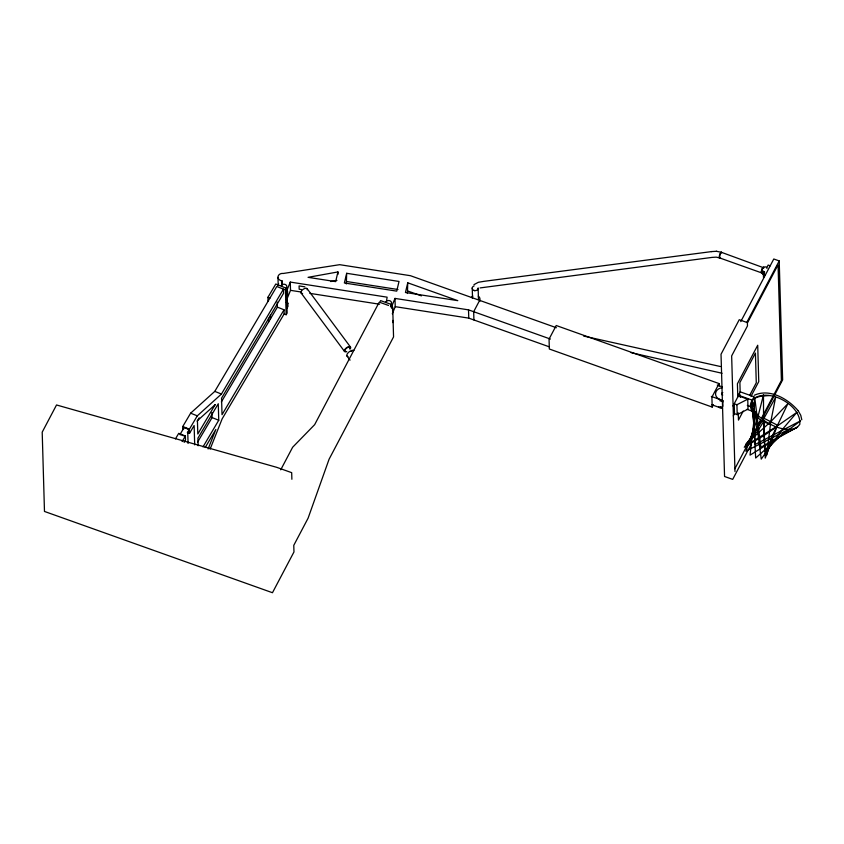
<?xml version="1.0" encoding="UTF-8"?>
<svg xmlns="http://www.w3.org/2000/svg" width="844" height="844" viewBox="0 0 844 844"><rect width="100%" height="100%" fill="white"/><g stroke="black" fill="none" stroke-linecap="round" stroke-linejoin="round"><path stroke-width="1.27" d="M472.25 287.846L472.513 298.175M281.632 285.81L282.413 280.862L281.558 280.725A4.452 3.692 -1.6 0 1 278.056 276.421A4.452 3.692 -1.6 0 1 283.289 273.467L339.678 264.678L410.437 275.703L556.386 327.736M386.341 302.12L387.122 297.172L290.283 282.086L286.622 291.032A2.965 2.458 -1.6 0 1 286.19 291.57M337.948 271.937L335.638 281.622L308.06 277.328L337.948 271.937L338.011 274.3M346.673 273.298L344.363 282.983L396.722 291.138L399.022 281.453L346.673 273.298L346.335 283.974M407.747 282.814L405.447 292.499L457.796 300.654L407.747 282.814L407.409 293.501M753.745 409.045L752.901 411.439L746.982 409.319M208.109 448.976L215.853 429.48L205.197 447.52M210.114 449.113L222.151 418.835L284.154 313.926L284.038 309.801L277.391 307.132L277.243 302.046M286.433 299.831A2.965 2.458 -1.6 0 0 286.865 299.293L290.515 290.347L290.283 282.086M550.415 339.056L468.515 309.864L394.992 298.407L391.331 307.353L391.289 303.945A2.965 2.458 -1.6 0 0 389.77 300.717A2.965 2.458 -1.6 0 0 385.866 302.015M392.302 313.81L395.224 306.667L394.992 298.407M751.434 409.794L752.584 407.589L751.645 403.453L752.363 399.898C766.858 386.257 801.979 404.93 799.774 424.416L797.432 427.127L777.482 438.131L750.042 455.138L753.829 421.557L754.694 397.186L760.898 447.32L780.995 435.599L797.432 427.127A26.691 13.462 27.8 0 1 776.501 427.022C766.848 423.245 757.247 417.2 752.584 407.589M280.736 469.813L292.636 447.257L314.654 424.659L379.135 302.352M390.424 306.477L391.479 304.494L380.612 300.622L379.726 302.321L388.546 305.465M479.645 300.38L473.674 311.7L473.917 319.96M764.2 273.108A2.965 2.458 -1.6 0 1 763.451 273.266L761.33 272.696L762.417 269.479A2.965 2.458 -1.6 0 0 763.936 272.707L764.611 272.95L763.904 271.61A2.965 2.458 -1.6 0 1 762.385 268.381A2.965 2.458 -1.6 0 1 766.289 267.084L767.006 268.424M764.084 276.283L763.482 277.423L763.387 274.121L764.58 271.852M766.974 267.316L768.167 265.058L770.203 265.786M740.758 321.627L773.79 258.992L779.212 260.923L782.641 379.853L762.448 418.139M746.792 322.408L779.212 260.923M747.446 322.914L778.062 264.837L781.396 380.465L761.794 417.632M719.067 383.566L711.903 397.155L712.188 407.072L549.339 349.015L549.054 339.098L556.217 325.51L719.067 383.566L719.141 386.046M712.188 407.072L713.38 404.803M738.373 395.214L740.167 391.816L753.84 396.701L752.584 400.288L738.373 395.214L738.384 395.836L747.752 399.18L748.037 409.087L737.213 414.647L734.491 413.676L734.206 403.77L736.928 404.73L747.752 399.18M733.014 406.027L739.587 393.568M733.299 415.944L734.491 413.676M749.704 395.277L756.277 382.817L755.422 353.087L739.893 382.532L740.177 392.439M743.237 411.039L738.458 420.09L738.247 412.885M751.002 396.311L758.756 381.593L757.712 345.249L737.413 383.756L737.793 396.975M734.85 468.758L760.571 419.953M750.221 441.338L761.225 420.46M750.907 444.841L732.687 479.381L724.553 476.48L721.029 354.248L739.239 319.707L747.383 322.608L747.478 325.911L731.653 355.925L734.987 471.543M175.447 438.891L178.728 433.341L185.374 436.01L185.49 440.135L184.182 442.361M182.863 429.607L182.768 426.505L190.638 413.18L214.787 391.384L276.79 286.485L285.441 289.946L286.148 314.728L284.154 313.926M180.11 434.301L183.57 428.446M182.093 441.56L185.374 436.01M187.315 432.413L189.531 433.299L189.415 429.174L197.296 415.849L221.434 394.053L283.436 289.144L283.563 293.279L221.55 398.189L222.025 414.699L284.038 309.801M268.023 301.255L267.907 297.341L275.788 284.017L286.422 288.279L287.129 313.061L286.148 314.728M189.531 433.299L194.131 425.524L194.69 444.872M197.169 421.209L199.163 417.822M285.43 289.576L286.527 287.73A2.965 2.458 -1.6 0 0 285.177 284.449A2.965 2.458 -1.6 0 0 281.21 285.599M285.441 289.946L286.422 288.279M197.665 442.013L212.097 417.59L211.96 412.505M221.36 401.923L277.391 307.132M286.559 293.237L287.551 291.57L285.778 290.863M286.654 296.539L287.646 294.873L287.551 291.57M203.003 446.898L218.744 420.249L218.269 403.738L197.929 438.152L198.15 445.769M286.897 304.8L287.878 303.133L286.105 302.426M286.992 308.102L287.973 306.435L287.878 303.133M477.546 289.629L477.926 289.112A2.891 2.384 18.4 0 0 478.115 288.5A2.965 2.458 -1.6 0 1 473.326 290.136A2.965 2.458 -1.6 0 1 474.106 285.916M473.969 284.639L478.358 282.286L483.981 281.337L711.735 251.575M754.357 395.245C769.749 388.145 788.001 398.906 798.034 410.564M480.099 287.92L712.041 257.399L716.239 257.146L720.048 258.011M330.711 281.548L336.935 280.419M769.327 395.541L762.902 396.036A26.691 14.084 20.6 0 0 750.443 405.711A26.691 14.084 20.6 0 0 763.641 421.842L770.161 424.268M716.398 251.29L721.356 252.293L763.63 267.759M711.503 251.586L716.609 251.28M763.419 272.169L761.299 271.599M346.905 281.558L397.988 289.513M304.895 286.833L299.071 285.926L299.177 289.228L301.498 289.587M290.515 290.347L300.844 291.961M309.885 293.364L379.61 304.23M395.224 306.667L468.758 318.125L549.412 346.873M583.637 336.06L720.428 366.528M631.09 352.665L722.053 373.259M474.729 290.642L473.99 290.463M719.341 257.81L761.425 272.812A2.965 0.696 -70.4 0 0 762.174 272.211M763.387 274.121L765.424 274.838M717.294 385.096L722.242 386.858M747.32 405.405L751.877 407.03M711.323 396.427L723.382 400.721M723.413 401.955L720.016 400.752L719.985 399.507A7.417 6.161 -1.6 0 1 715.638 392.977A7.417 6.161 -1.6 0 1 722.158 387.734M407.99 291.074L421.42 295.864M722.443 407.336L720.185 406.534L720.217 407.768A7.417 6.161 -1.6 0 1 718.571 406.956M711.555 404.677L722.485 408.58M267.907 297.341L269.901 298.143M214.787 391.384L221.434 394.053M212.097 417.59L218.744 420.249M190.638 413.18L197.296 415.849M182.768 426.505L189.415 429.174M777.071 425.007L765.054 418.793M761.425 272.812L761.372 271.167A2.965 0.696 -70.4 0 1 763.44 267.242M307.163 288.732L350.545 347.137M301.086 292.963L344.468 351.368M346.958 355.968L350.06 360.135M798.139 410.701L800.756 415.28L801.8 419.784M753.829 406.629L752.531 401.755L753.47 405.848M763.535 267.358L763.567 268.466M740.251 394.918L740.325 397.397M736.928 404.73L737.213 414.647M722.77 402.957L722.865 406.259M478.137 287.899L478.442 298.797M468.515 309.864L468.758 318.125M392.703 307.184L393.557 336.914L329.076 459.231L308.102 518.163L293.775 545.34L293.965 551.955L272.464 592.72L44.479 511.443L42.2 432.16L56.527 404.972L276.758 467.344L291.686 472.661L291.876 479.276M392.513 307.743L392.608 311.056M392.882 320.414L392.945 322.619M391.479 304.494L391.584 308.208M287.013 295.147L287.108 298.681A2.965 2.458 -1.6 0 0 287.013 297.415M286.527 287.73L286.622 291.032M286.865 299.293L286.96 302.595A2.965 2.458 -1.6 0 0 286.76 300.137M281.558 280.725L281.685 285.451M277.982 277.381L278.214 285.641A4.452 3.692 -1.6 0 1 278.668 283.763M270.386 314.97L270.502 318.789M268.508 318.209L268.624 322.113M187.779 433.172L188.075 443.49M479.719 300.169A4.452 3.692 -1.6 0 1 479.993 301.108M478.284 296.16A4.452 3.692 -1.6 0 1 479.571 300.517M471.427 297.615A4.452 3.692 -1.6 0 1 472.872 296.107M722.749 395.066A1.488 1.234 -1.6 0 1 722.812 392.629M183.591 429.301A2.965 1.466 30.6 0 1 185.195 427.982A2.965 1.466 30.6 0 1 188.539 430.166A2.965 1.466 30.6 0 1 187.526 431.864M180.194 434.818A2.965 1.466 30.6 0 1 182.061 435.082M182.758 435.42A2.965 1.466 30.6 0 1 183.401 435.842M286.433 288.574A2.965 2.458 -1.6 0 1 286.876 290.42M391.067 304.811A2.965 2.458 -1.6 0 1 391.384 307.248M302.595 293.448A3.703 1.783 -36.6 0 1 301.234 291.454A3.703 1.783 -36.6 0 1 305.148 288.342A3.703 1.783 -36.6 0 1 307.195 289.798M346.747 351.674A3.703 1.783 -36.6 0 1 344.51 350.091A3.703 1.783 -36.6 0 1 348.783 346.694A3.703 1.783 -36.6 0 1 350.271 348.867M345.755 351.347A2.965 1.424 -36.6 0 1 345.534 349.194A2.965 1.424 -36.6 0 1 348.92 347.148A2.965 1.424 -36.6 0 1 349.722 348.952M351.209 351.494A2.965 1.424 -36.6 0 1 351.832 351.347M347.971 356.569A4.452 2.142 -36.6 0 1 348.234 352.655A4.452 2.142 -36.6 0 1 353.858 350.492M720.491 257.8A2.954 0.77 -78 0 1 719.732 256.755A2.954 0.77 -78 0 1 720.576 253.052A2.954 0.77 -78 0 1 721.631 252.831M719.542 257.8A2.965 0.696 -70.4 0 1 719.848 254.371A2.965 0.696 -70.4 0 1 721.546 252.757M763.968 273.815A2.965 2.458 -1.6 0 1 762.776 273.023M763.999 274.912A2.965 2.458 -1.6 0 1 762.269 272.296M764.221 420.681L764.02 435.515L765.265 458.092L777.134 426.083L787.906 403.632L770.794 421.641L745.674 444.366L757.69 431.073L764.221 420.681M755.127 412.051L753.956 425.967L755.665 458.039L780.995 435.599L800.492 420.861L755.274 444.419L753.829 421.557L751.645 403.453L753.956 425.967L749.704 443.332L777.134 426.083L797.01 412.262L780.869 431.189L761.235 459.125L755.127 412.051M770.794 421.641L766.668 455.222L771.268 438.099L776.501 427.022L764.02 435.515L744.271 447.236L763.556 419.057L775.636 397.292L770.794 421.641M763.482 394.929L757.342 419.025L745.874 451.181L788.56 429.417L777.482 438.131L765.065 451.276L763.556 419.057L763.482 394.929M215.146 404.698L197.812 434.016L197.433 420.692L215.146 404.698"/></g></svg>
